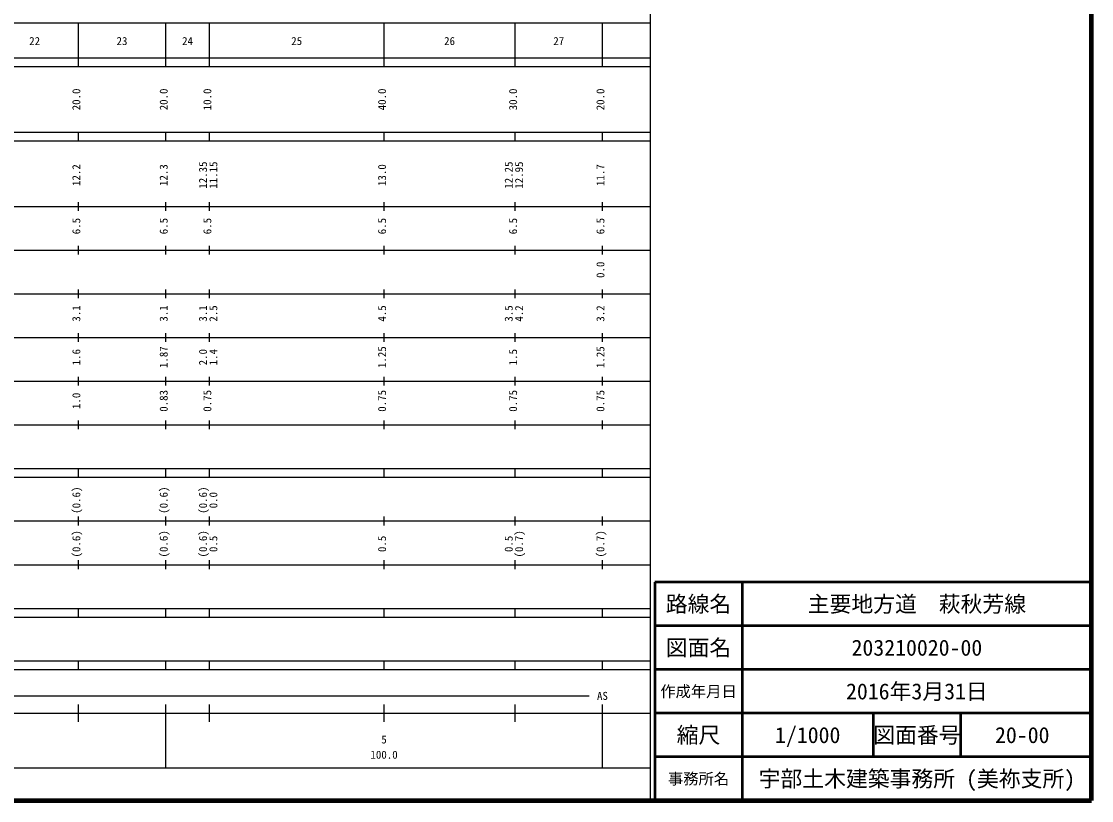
# Model space of a CAD drawing. Units: millimetres on the paper, enlarged 1000 times. Extents: x 40000 to 680000, y 20000 to 380000.
# Drawn here: x 434965 to 680000, y 20000 to 198357 of the extents above; entities that cross this region are included whole.
import ezdxf
from ezdxf.enums import TextEntityAlignment as Align

# ---------------------------------------------------------------- set-up
doc = ezdxf.new("R2010")
doc.units = ezdxf.units.MM
doc.header["$LTSCALE"] = 1000
for name, color, linetype, lineweight in [('M-TTL', 2, 'Continuous', 140), ('M-TTL-BAND', 7, 'Continuous', 25), ('M-TTL-FRAM', 2, 'Continuous', 50), ('M-TTL-LINE', 7, 'Continuous', 50)]:
    doc.layers.add(name, color=color, linetype=linetype, lineweight=lineweight)
doc.layers.add('M-TTL-TXT', color=7, linetype='Continuous')
doc.styles.add('ＭＳ ゴシック', font='')
doc.styles.get('ＭＳ ゴシック').set_extended_font_data('MS Gothic')

msp = doc.modelspace()

# ---------------------------------------------------------------- linework, layer by layer
at = {"layer": 'M-TTL'}
for p, q in [((680000, 20000), (680000, 380000)), ((40000, 20000), (680000, 20000))]:
    msp.add_line(p, q, dxfattribs=at)
at = {"layer": 'M-TTL-BAND'}
for p, q in [((579000, 20000), (579000, 370000)), ((68000, 198000), (579000, 198000)), ((448000, 188000), (448000, 198000)), ((468000, 188000), (468000, 198000)), ((478000, 188000), (478000, 198000)), ((518000, 188000), (518000, 198000)), ((548000, 188000), (548000, 198000)), ((568000, 188000), (568000, 198000)), ((40000, 190000), (579000, 190000)), ((40000, 188000), (579000, 188000)), ((40000, 173000), (579000, 173000)), ((448000, 171000), (448000, 173000)), ((468000, 171000), (468000, 173000)), ((478000, 171000), (478000, 173000)), ((518000, 171000), (518000, 173000)), ((548000, 171000), (548000, 173000)), ((568000, 171000), (568000, 173000)), ((40000, 171000), (579000, 171000)), ((448000, 155000), (448000, 157000)), ((468000, 155000), (468000, 157000)), ((478000, 155000), (478000, 157000)), ((518000, 155000), (518000, 157000)), ((548000, 155000), (548000, 157000)), ((568000, 155000), (568000, 157000)), ((40000, 156000), (579000, 156000)), ((46000, 146000), (579000, 146000)), ((448000, 145000), (448000, 147000)), ((468000, 145000), (468000, 147000)), ((478000, 145000), (478000, 147000)), ((518000, 145000), (518000, 147000)), ((548000, 145000), (548000, 147000)), ((568000, 145000), (568000, 147000)), ((52000, 136000), (579000, 136000)), ((448000, 135000), (448000, 137000)), ((468000, 135000), (468000, 137000)), ((478000, 135000), (478000, 137000)), ((518000, 135000), (518000, 137000)), ((548000, 135000), (548000, 137000)), ((568000, 135000), (568000, 137000)), ((46000, 126000), (579000, 126000)), ((448000, 125000), (448000, 127000)), ((468000, 125000), (468000, 127000)), ((478000, 125000), (478000, 127000)), ((518000, 125000), (518000, 127000)), ((548000, 125000), (548000, 127000)), ((568000, 125000), (568000, 127000)), ((52000, 116000), (579000, 116000)), ((448000, 115000), (448000, 117000)), ((468000, 115000), (468000, 117000)), ((478000, 115000), (478000, 117000)), ((518000, 115000), (518000, 117000)), ((548000, 115000), (548000, 117000)), ((568000, 115000), (568000, 117000)), ((46000, 106000), (579000, 106000)), ((448000, 105000), (448000, 107000)), ((468000, 105000), (468000, 107000)), ((478000, 105000), (478000, 107000)), ((518000, 105000), (518000, 107000)), ((548000, 105000), (548000, 107000)), ((568000, 105000), (568000, 107000)), ((40000, 96000), (579000, 96000)), ((448000, 94000), (448000, 96000)), ((468000, 94000), (468000, 96000)), ((478000, 94000), (478000, 96000)), ((518000, 94000), (518000, 96000)), ((548000, 94000), (548000, 96000)), ((568000, 94000), (568000, 96000)), ((40000, 94000), (579000, 94000)), ((49000, 84000), (579000, 84000)), ((448000, 83000), (448000, 85000)), ((468000, 83000), (468000, 85000)), ((478000, 83000), (478000, 85000)), ((518000, 83000), (518000, 85000)), ((548000, 83000), (548000, 85000)), ((568000, 83000), (568000, 85000)), ((40000, 74000), (579000, 74000)), ((448000, 73000), (448000, 75000)), ((468000, 73000), (468000, 75000)), ((478000, 73000), (478000, 75000)), ((518000, 73000), (518000, 75000)), ((548000, 73000), (548000, 75000)), ((568000, 73000), (568000, 75000)), ((40000, 64000), (579000, 64000)), ((448000, 62000), (448000, 64000)), ((468000, 62000), (468000, 64000)), ((478000, 62000), (478000, 64000)), ((518000, 62000), (518000, 64000)), ((548000, 62000), (548000, 64000)), ((568000, 62000), (568000, 64000)), ((40000, 62000), (579000, 62000)), ((40000, 52000), (579000, 52000)), ((448000, 50000), (448000, 52000)), ((468000, 50000), (468000, 52000)), ((478000, 50000), (478000, 52000)), ((518000, 50000), (518000, 52000)), ((548000, 50000), (548000, 52000)), ((568000, 50000), (568000, 52000)), ((40000, 50000), (579000, 50000)), ((71000, 44000), (565000, 44000)), ((448000, 38000), (448000, 42000)), ((468000, 27500), (468000, 42000)), ((478000, 38000), (478000, 42000)), ((518000, 38000), (518000, 42000)), ((548000, 38000), (548000, 42000)), ((568000, 27500), (568000, 42000)), ((40000, 40000), (579000, 40000)), ((68000, 27500), (579000, 27500))]:
    msp.add_line(p, q, dxfattribs=at)
at = {"layer": 'M-TTL-FRAM'}
for p, q in [((680000, 70000), (580000, 70000)), ((580000, 70000), (580000, 20000))]:
    msp.add_line(p, q, dxfattribs=at)
at = {"layer": 'M-TTL-LINE'}
for p, q in [((600000, 70000), (600000, 20000)), ((680000, 60000), (580000, 60000)), ((680000, 50000), (580000, 50000)), ((680000, 40000), (580000, 40000)), ((630000, 40000), (630000, 30000)), ((650000, 40000), (650000, 30000)), ((680000, 30000), (580000, 30000))]:
    msp.add_line(p, q, dxfattribs=at)

# ---------------------------------------------------------------- texts
at = {"layer": 'M-TTL-BAND', "style": 'ＭＳ ゴシック'}
for s, p in [('22', (438000, 192405)), ('23', (458000, 192405)), ('24', (473000, 192405)), ('25', (498000, 192405)), ('26', (533000, 192405)), ('27', (558000, 192405)), ('AS', (568000, 42500)), ('5', (518000, 32523)), ('100.0', (518000, 29033))]:
    msp.add_text(s, height=1833, dxfattribs=at).set_placement(p, align=Align.BOTTOM_CENTER)
for s, p in [('20.0', (449000, 180500)), ('20.0', (469000, 180500)), ('10.0', (479000, 180500)), ('40.0', (519000, 180500)), ('30.0', (549000, 180500)), ('20.0', (569000, 180500)), ('12.2', (449000, 163174)), ('12.3', (469000, 163174)), ('12.35', (478000, 163174)), ('11.15', (480370, 163174)), ('13.0', (519000, 163174)), ('12.25', (548000, 163174)), ('12.95', (550370, 163174)), ('11.7', (569000, 163174)), ('6.5', (449000, 151500)), ('6.5', (469000, 151500)), ('6.5', (479000, 151500)), ('6.5', (519000, 151500)), ('6.5', (549000, 151500)), ('6.5', (569000, 151500)), ('0.0', (569000, 141500)), ('3.1', (449000, 131500)), ('3.1', (469000, 131500)), ('3.1', (478000, 131500)), ('2.5', (480370, 131500)), ('4.5', (519000, 131500)), ('3.5', (548000, 131500)), ('4.2', (550370, 131500)), ('3.2', (569000, 131500)), ('1.6', (449000, 121500)), ('1.87', (469000, 121500)), ('2.0', (478000, 121500)), ('1.4', (480370, 121500)), ('1.25', (519000, 121500)), ('1.5', (549000, 121500)), ('1.25', (569000, 121500)), ('1.0', (449000, 111500)), ('0.83', (469000, 111500)), ('0.75', (479000, 111500)), ('0.75', (519000, 111500)), ('0.75', (549000, 111500)), ('0.75', (569000, 111500)), ('(0.6)', (449000, 88764)), ('(0.6)', (469000, 88764)), ('(0.6)', (478000, 88764)), ('0.0', (480370, 88764)), ('(0.6)', (449000, 78764)), ('(0.6)', (469000, 78764)), ('(0.6)', (478000, 78764)), ('(0.7)', (550370, 78764)), ('(0.7)', (569000, 78764)), ('0.5', (480370, 78764)), ('0.5', (519000, 78764)), ('0.5', (548000, 78764))]:
    msp.add_text(s, height=1833, rotation=90, dxfattribs=at).set_placement(p, align=Align.BOTTOM_CENTER)
at = {"layer": 'M-TTL-TXT', "style": 'ＭＳ ゴシック'}
for s, height, p in [('路線名', 3666, (590000, 65000)), ('路線名', 3666, (590000, 65000)), ('主要地方道\u3000萩秋芳線', 3666, (640000, 65000)), ('図面名', 3666, (590000, 55000)), ('図面名', 3666, (590000, 55000)), ('203210020-00', 3666, (640000, 55000)), ('作成年月日', 2566, (590000, 45000)), ('作成年月日', 2566, (590000, 45000)), ('2016年3月31日', 3666, (640000, 45000)), ('縮尺', 3666, (590000, 35000)), ('縮尺', 3666, (590000, 35000)), ('1/1000', 3666, (615000, 35000)), ('図面番号', 3666, (640000, 35000)), ('図面番号', 3666, (640000, 35000)), ('20-00', 3666, (664125, 35000)), ('宇部土木建築事務所 (美祢支所)', 3666, (640000, 25000)), ('事務所名', 2566, (590000, 25000)), ('事務所名', 2566, (590000, 25000))]:
    msp.add_text(s, height=height, dxfattribs=at).set_placement(p, align=Align.MIDDLE_CENTER)

doc.saveas('drawing.dxf')
